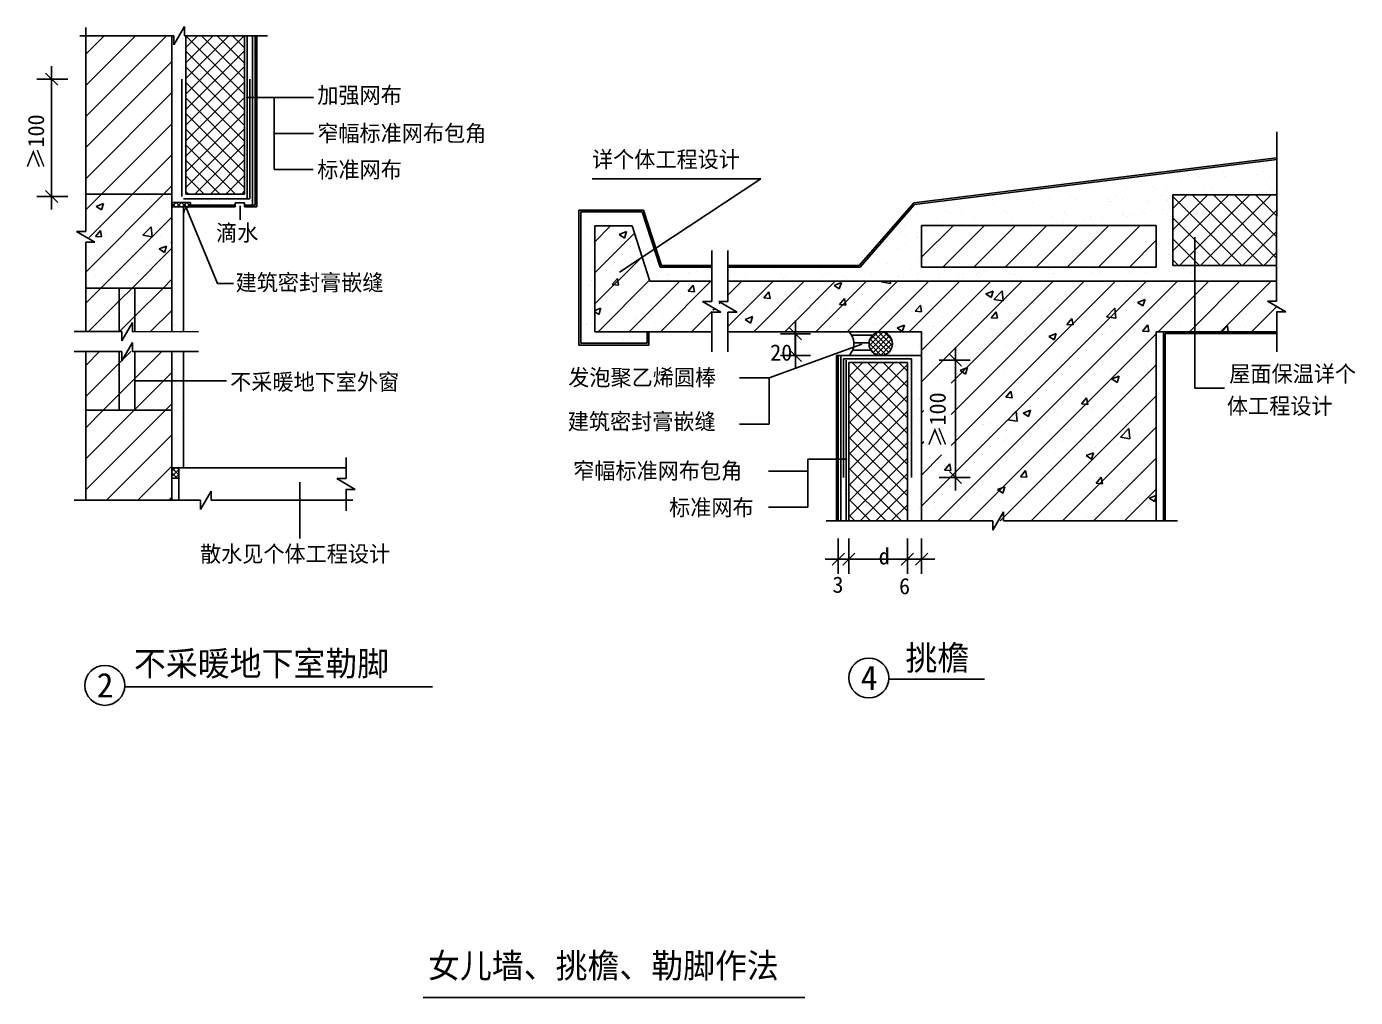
# Model space of a CAD drawing. Header units: metres. Extents: x 4200 to 26845, y 6382 to 34103.
# Drawn here: x 4200 to 26845, y 6382 to 22928 of the extents above; entities that cross this region are included whole.
import ezdxf

# ---------------------------------------------------------------- set-up
doc = ezdxf.new("R2010")
doc.units = ezdxf.units.M
doc.layers.add('DIM', color=3, linetype='Continuous')
doc.layers.add('PUB_TEXT', color=7, linetype='Continuous')

# ---------------------------------------------------------------- blocks, each defined once
blk = doc.blocks.new('_DIMX')
blk.add_line((-150, 0), (150, 0))
blk.add_lwpolyline([(-69.25, -69.25), (69.21, 69.21)])

msp = doc.modelspace()

# ---------------------------------------------------------------- linework, layer by layer
for p, q in [((5207.92, 22910.95), (5208.52, 19436)), ((6707.63, 22615.61), (6890.6, 22927.95)), ((6890.6, 22927.95), (6890.6, 22771.58)), ((6707.63, 22771.98), (5106.5, 22772.1)), ((5207.92, 22456.31), (5523.71, 22772.1)), ((5207.92, 21925.98), (6054.04, 22772.1)), ((5207.92, 21395.65), (6584.37, 22772.1)), ((6675.86, 22772.1), (6675.86, 17728.55)), ((6675.86, 22772.1), (6675.86, 17728.55)), ((6707.63, 22771.98), (6707.63, 22615.61)), ((6805.81, 22773.51), (6805.81, 22773.51)), ((6851.89, 22731.29), (6851.89, 22731.29)), ((8304.87, 22772.1), (6890.6, 22772.1)), ((6915.86, 22772.1), (6915.86, 20071.92)), ((6915.86, 22573.26), (7114.7, 22772.1)), ((6915.86, 22308.09), (7379.86, 22772.1)), ((6915.86, 22042.93), (7645.03, 22772.1)), ((6915.86, 21777.76), (7910.19, 22772.1)), ((7915.86, 21771.44), (6915.86, 22771.44)), ((7915.86, 22036.6), (7180.36, 22772.1)), ((7915.86, 22301.77), (7445.52, 22772.1)), ((7915.86, 22566.93), (7710.69, 22772.1)), ((7915.86, 22772.1), (7915.86, 20071.92)), ((7960.86, 22772.1), (7960.86, 19991.92)), ((8050.86, 22772.1), (8050.86, 19884.83)), ((8095.86, 22772.1), (8095.86, 19884.83)), ((8125.86, 22772.1), (8125.86, 19854.83)), ((6900.29, 22426.42), (6900.29, 22426.42)), ((6915.86, 21512.6), (7915.86, 22512.6)), ((7915.86, 21506.27), (6915.86, 22506.27)), ((7949.11, 22531.8), (7949.11, 22531.8)), ((8054.53, 22464.63), (8054.53, 22464.63)), ((8069.75, 22523.4), (8069.75, 22523.4)), ((5207.92, 20865.32), (6675.86, 22333.26)), ((6772.42, 22392.91), (6772.42, 22392.91)), ((6876.99, 22220.02), (6876.99, 22220.02)), ((6902.55, 22410.04), (6902.55, 22410.04)), ((6915.86, 21247.43), (7915.86, 22247.43)), ((7915.86, 21241.11), (6915.86, 22241.11)), ((4902.75, 22031.92), (4376.16, 22031.92)), ((4626.16, 20032.92), (4626.16, 22030.92)), ((6845.86, 22031.92), (6845.86, 20031.92)), ((6915.86, 20982.27), (7915.86, 21982.27)), ((7915.86, 20975.94), (6915.86, 21975.94)), ((8005.86, 22031.92), (8005.86, 19991.92)), ((5207.92, 20334.99), (6675.86, 21802.93)), ((6699.37, 21835.78), (6699.37, 21835.78)), ((6830.26, 21843.03), (6830.26, 21843.03)), ((8009.24, 21908.46), (8009.24, 21908.46)), ((6915.86, 20717.1), (7915.86, 21717.1)), ((7915.86, 20710.78), (6915.86, 21710.78)), ((7969.84, 21721.52), (9088.58, 21721.52)), ((8094.2, 21592.92), (8094.2, 21592.92)), ((8417.24, 21721.52), (8417.24, 20494.47)), ((6915.86, 20451.94), (7915.86, 21451.94)), ((7915.86, 20445.61), (6915.86, 21445.61)), ((5475.18, 20071.92), (6675.86, 21272.6)), ((6690.61, 21087.57), (6690.61, 21087.57)), ((6795.85, 21276.92), (6795.85, 21276.92)), ((6893.85, 21114.32), (6893.85, 21114.32)), ((6901.28, 21209.75), (6901.28, 21209.75)), ((6915.86, 20186.77), (7915.86, 21186.77)), ((7915.86, 20180.45), (6915.86, 21180.45)), ((7924.23, 21236.96), (7924.23, 21236.96)), ((8036.49, 21264.76), (8036.49, 21264.76)), ((8418.63, 21107.88), (9090.7, 21107.88)), ((25505.37, 21133.08), (25502.35, 18247.68)), ((6839.97, 20926.07), (6839.97, 20926.07)), ((6886.05, 20883.84), (6886.05, 20883.84)), ((7759.22, 20071.92), (6915.86, 20915.28)), ((7066.17, 20071.92), (7915.86, 20921.61)), ((8059.34, 20969.38), (8059.34, 20969.38)), ((6005.51, 20071.92), (6675.86, 20742.27)), ((7494.05, 20071.92), (6915.86, 20650.12)), ((7331.33, 20071.92), (7915.86, 20656.44)), ((7939.98, 20755.26), (7939.98, 20755.26)), ((19318.14, 19926.25), (25501.91, 20692.14)), ((19331.97, 19897.65), (25505.37, 20662.34)), ((6790.98, 20453.49), (6790.98, 20453.49)), ((7228.89, 20071.92), (6915.86, 20384.95)), ((7596.5, 20071.92), (7915.86, 20391.28)), ((8417.24, 20494.47), (9085.72, 20494.47)), ((23927.93, 20432.54), (23927.93, 20432.54)), ((24137.24, 20423.14), (24137.24, 20423.14)), ((24183.32, 20380.92), (24183.32, 20380.92)), ((24603.15, 20456.87), (24603.15, 20456.87)), ((25152.35, 20401.03), (25152.35, 20401.03)), ((25257.55, 20465.21), (25257.55, 20465.21)), ((6535.84, 20071.92), (6675.86, 20211.94)), ((6704.17, 20340.53), (6704.17, 20340.53)), ((7955.73, 20273.55), (7955.73, 20273.55)), ((16714.43, 20335.48), (13838.56, 20335.48)), ((14305.79, 18742.21), (16714.43, 20335.48)), ((21657.31, 20171.6), (21657.31, 20171.6)), ((22311.71, 20179.95), (22311.71, 20179.95)), ((22385.35, 20212.31), (22385.35, 20212.31)), ((22951.23, 20176.88), (22951.23, 20176.88)), ((23385.71, 20203.72), (23385.71, 20203.72)), ((23431.79, 20161.5), (23431.79, 20161.5)), ((23626.45, 20201.21), (23626.45, 20201.21)), ((23827.6, 20368.48), (23827.6, 20368.48)), ((24280.85, 20209.56), (24280.85, 20209.56)), ((24400.82, 20181.62), (24400.82, 20181.62)), ((24606.13, 20369.89), (24606.13, 20369.89)), ((24920.37, 20206.49), (24920.37, 20206.49)), ((25384.67, 20371.31), (25384.67, 20371.31)), ((25401.18, 20173.02), (25401.18, 20173.02)), ((4902.75, 20031.92), (4376.16, 20031.92)), ((6675.86, 20071.92), (5207.92, 20071.92)), ((5207.92, 19804.66), (5475.18, 20071.92)), ((5207.92, 18744), (6535.84, 20071.92)), ((6675.86, 20071.92), (5207.92, 20071.92)), ((5264.67, 19331.09), (6005.51, 20071.92)), ((6330.03, 19989.26), (6330.03, 19989.26)), ((6374, 20062.22), (6374, 20062.22)), ((6675.86, 19931.32), (6995.86, 19931.32)), ((6675.86, 19858.39), (6748.79, 19931.32)), ((6827.26, 19854.83), (6750.78, 19931.32)), ((6760.69, 19854.83), (6837.17, 19931.32)), ((6915.65, 19854.83), (6839.16, 19931.32)), ((6849.08, 19854.83), (6925.56, 19931.32)), ((6864.42, 19995.59), (6864.42, 19995.59)), ((6875.86, 19991.92), (8005.86, 19991.92)), ((6963.72, 20071.92), (6915.86, 20119.79)), ((6915.86, 20071.92), (7915.86, 20071.92)), ((6995.86, 19863.01), (6927.55, 19931.32)), ((6979.03, 20017.89), (6979.03, 20017.89)), ((6995.86, 19931.32), (6995.86, 19854.83)), ((7199.67, 20024.86), (7199.67, 20024.86)), ((7305.09, 19957.7), (7305.09, 19957.7)), ((7618.55, 20014.83), (7618.55, 20014.83)), ((7824.55, 19942.28), (7824.55, 19942.28)), ((7861.66, 20071.92), (7915.86, 20126.11)), ((7864.78, 19987), (7864.78, 19987)), ((7910.86, 19944.77), (7910.86, 19944.77)), ((7978.2, 20026.28), (7978.2, 20026.28)), ((8027.79, 19969.04), (8027.79, 19969.04)), ((8083.63, 19959.12), (8083.63, 19959.12)), ((20535.84, 19978.58), (20535.84, 19978.58)), ((20618.71, 20015), (20618.71, 20015)), ((20664.79, 19972.77), (20664.79, 19972.77)), ((21208.95, 20047.16), (21208.95, 20047.16)), ((21314.37, 19980), (21314.37, 19980)), ((21633.82, 19992.89), (21633.82, 19992.89)), ((21987.48, 20048.57), (21987.48, 20048.57)), ((22092.91, 19981.41), (22092.91, 19981.41)), ((22634.18, 19984.3), (22634.18, 19984.3)), ((22649.76, 19945.55), (22649.76, 19945.55)), ((22680.26, 19942.08), (22680.26, 19942.08)), ((22766.02, 20049.99), (22766.02, 20049.99)), ((22871.44, 19982.82), (22871.44, 19982.82)), ((23304.15, 19953.9), (23304.15, 19953.9)), ((23544.56, 20051.4), (23544.56, 20051.4)), ((23649.29, 19962.2), (23649.29, 19962.2)), ((23649.98, 19984.24), (23649.98, 19984.24)), ((23734.89, 18857.8), (23734.89, 20059.81)), ((25505.37, 20059.81), (23734.89, 20059.81)), ((23734.89, 19825.41), (23969.29, 20059.81)), ((23734.89, 19466.2), (24328.5, 20059.81)), ((23734.89, 19106.99), (24687.71, 20059.81)), ((24907.36, 18857.8), (23734.89, 20030.27)), ((23844.91, 18857.8), (25046.92, 20059.81)), ((25266.57, 18857.8), (24064.56, 20059.81)), ((24204.12, 18857.8), (25406.13, 20059.81)), ((25505.37, 18978.21), (24423.77, 20059.81)), ((25505.37, 19337.42), (24782.98, 20059.81)), ((25505.37, 19696.63), (25142.19, 20059.81)), ((25447.26, 20130.8), (25447.26, 20130.8)), ((25505.37, 20055.84), (25501.4, 20059.81)), ((5324.26, 19882.03), (5324.26, 19882.03)), ((5385.89, 19864.19), (5511.92, 19912.57)), ((5385.89, 19864.19), (5475.43, 19803.8)), ((5420.83, 19874.03), (5420.83, 19874.03)), ((5475.4, 19803.73), (5511.9, 19912.5)), ((6471.87, 19743.25), (6471.87, 19743.25)), ((6738.87, 19854.83), (6675.86, 19917.85)), ((6675.86, 19854.83), (7751.78, 19854.83)), ((6681.91, 19791.85), (6681.91, 19791.85)), ((6875.86, 19854.83), (6875.86, 17728.55)), ((6875.86, 19793.22), (6937.47, 19854.83)), ((6888.28, 19793.81), (6875.86, 19806.24)), ((6894.59, 19893.07), (7455.98, 18549.92)), ((6931.22, 19839.27), (6915.65, 19854.83)), ((6937.47, 19854.83), (6995.86, 19913.22)), ((6995.86, 19884.83), (7751.78, 19884.83)), ((7694.42, 19925.15), (7694.42, 19925.15)), ((7751.78, 19925.73), (7751.78, 19854.83)), ((7910.81, 19925.73), (7751.78, 19925.73)), ((7837.34, 19875.41), (7837.34, 19636.09)), ((7910.81, 19854.83), (7910.81, 19925.73)), ((7910.81, 19884.83), (8095.86, 19884.83)), ((7910.81, 19854.83), (8125.86, 19854.83)), ((14714.18, 19801.1), (13612.2, 19801.1)), ((13612.2, 17499.72), (13612.2, 19801.1)), ((14692.35, 19771.1), (13642.2, 19771.1)), ((13642.2, 17529.72), (13642.2, 19771.1)), ((13908.54, 19724.06), (13908.54, 19724.06)), ((14687.08, 19725.48), (14687.08, 19725.48)), ((14997.51, 18827.8), (14692.35, 19771.1)), ((15019.33, 18857.8), (14714.18, 19801.1)), ((18390.56, 18857.8), (19318.14, 19926.25)), ((18402.98, 18827.8), (19331.97, 19897.65)), ((19358.29, 19733.97), (19358.29, 19733.97)), ((19365.87, 19894.69), (19365.87, 19894.69)), ((19414.99, 19906.77), (19414.99, 19906.77)), ((19867.18, 19795.58), (19867.18, 19795.58)), ((19913.26, 19753.36), (19913.26, 19753.36)), ((20005.39, 19891.62), (20005.39, 19891.62)), ((20136.83, 19735.38), (20136.83, 19735.38)), ((20680.61, 19915.95), (20680.61, 19915.95)), ((20882.28, 19773.48), (20882.28, 19773.48)), ((20915.36, 19736.8), (20915.36, 19736.8)), ((21335.01, 19924.29), (21335.01, 19924.29)), ((21693.9, 19738.21), (21693.9, 19738.21)), ((21882.65, 19764.88), (21882.65, 19764.88)), ((21928.73, 19722.66), (21928.73, 19722.66)), ((21974.53, 19921.23), (21974.53, 19921.23)), ((22472.43, 19739.63), (22472.43, 19739.63)), ((22880.07, 19715.67), (22880.07, 19715.67)), ((22897.76, 19742.78), (22897.76, 19742.78)), ((23010.2, 19732.8), (23010.2, 19732.8)), ((23213.45, 19759.56), (23213.45, 19759.56)), ((23250.97, 19741.04), (23250.97, 19741.04)), ((23553.02, 19804.27), (23553.02, 19804.27)), ((23642.2, 19719.5), (23642.2, 19719.5)), ((23683.14, 19821.4), (23683.14, 19821.4)), ((24563.33, 18857.8), (25505.37, 19799.84)), ((5466.17, 18471.92), (6675.86, 19681.61)), ((6021.26, 19683.92), (6021.26, 19683.92)), ((6180.93, 19370.49), (6321.13, 19516.61)), ((6340.99, 19345.61), (6321.1, 19516.55)), ((13796.48, 19571.47), (13796.48, 19571.47)), ((13882.2, 19261.27), (14152.03, 19531.1)), ((13882.2, 17727.15), (13882.2, 19531.1)), ((14517.75, 19531.1), (13882.2, 19531.1)), ((14084.34, 19646.15), (14084.34, 19646.15)), ((14450.88, 19579.82), (14450.88, 19579.82)), ((14822.9, 18587.8), (14517.75, 19531.1)), ((19115.64, 19576.16), (19115.64, 19576.16)), ((19161.72, 19533.94), (19161.72, 19533.94)), ((19451.9, 18827.8), (19451.9, 19538.3)), ((19451.9, 19538.3), (23451.9, 19538.3)), ((19451.9, 19527.67), (19462.53, 19538.3)), ((19451.9, 18997.34), (19992.86, 19538.3)), ((19703.91, 19660.29), (19703.91, 19660.29)), ((19812.69, 18827.8), (20523.19, 19538.3)), ((20130.75, 19554.06), (20130.75, 19554.06)), ((20343.02, 18827.8), (21053.52, 19538.3)), ((20358.31, 19668.64), (20358.31, 19668.64)), ((20873.35, 18827.8), (21583.85, 19538.3)), ((20997.84, 19665.57), (20997.84, 19665.57)), ((21131.12, 19545.46), (21131.12, 19545.46)), ((21403.68, 18827.8), (22114.18, 19538.3)), ((21534.19, 19538.48), (21534.19, 19538.48)), ((21664.32, 19555.62), (21664.32, 19555.62)), ((21673.06, 19689.9), (21673.06, 19689.9)), ((21867.56, 19582.37), (21867.56, 19582.37)), ((21934.01, 18827.8), (22644.51, 19538.3)), ((22207.13, 19627.08), (22207.13, 19627.08)), ((22327.46, 19698.25), (22327.46, 19698.25)), ((22337.26, 19644.21), (22337.26, 19644.21)), ((22464.34, 18827.8), (23174.84, 19538.3)), ((22540.5, 19670.97), (22540.5, 19670.97)), ((22966.98, 19695.18), (22966.98, 19695.18)), ((23451.9, 18827.8), (23451.9, 19538.3)), ((24548.15, 18857.8), (23734.89, 19671.06)), ((5052.15, 19436), (5364.5, 19253.03)), ((5208.52, 19436), (5052.15, 19436)), ((5208.12, 19253.03), (5207.92, 17728.55)), ((5364.5, 19253.03), (5208.12, 19253.03)), ((5371.64, 19351.61), (5458.42, 19455.03)), ((5371.64, 19351.61), (5479.23, 19342.2)), ((5398.95, 19274.82), (5398.95, 19274.82)), ((5479.21, 19342.13), (5458.39, 19454.96)), ((5527.1, 19393.51), (5527.1, 19393.51)), ((6180.93, 19370.49), (6341.02, 19345.66)), ((6308.14, 19390.05), (6308.14, 19390.05)), ((6487.98, 19352.91), (6487.98, 19352.91)), ((6662.71, 19238.66), (6675.86, 19254.33)), ((6728.46, 19330.26), (6728.46, 19330.26)), ((13730.93, 19339.82), (13730.93, 19339.82)), ((13882.2, 18730.94), (14557.98, 19406.72)), ((14204.95, 19468.02), (14204.95, 19468.02)), ((14298.29, 19385.16), (14424.32, 19433.54)), ((14298.29, 19385.16), (14387.82, 19324.77)), ((14387.8, 19324.69), (14424.3, 19433.46)), ((14560.48, 19351.17), (14560.48, 19351.17)), ((14704.38, 19286.61), (14704.38, 19286.61)), ((14788.93, 19345.42), (14788.93, 19345.42)), ((19075.25, 19416.89), (19075.25, 19416.89)), ((19180.67, 19349.73), (19180.67, 19349.73)), ((19379.22, 19334.64), (19379.22, 19334.64)), ((19381.62, 19412.98), (19381.62, 19412.98)), ((22994.67, 18827.8), (23451.9, 19285.02)), ((24188.94, 18857.8), (23734.89, 19311.85)), ((24106.83, 19336.91), (24106.83, 16764.4)), ((24922.54, 18857.8), (25505.37, 19440.63)), ((5906.62, 19151.72), (5906.62, 19151.72)), ((5996.5, 18471.92), (6675.86, 19151.28)), ((5998.35, 19033.3), (5998.35, 19033.3)), ((6460.32, 19139.47), (6586.36, 19187.85)), ((6460.32, 19139.47), (6549.86, 19079.08)), ((6549.83, 19079.01), (6586.33, 19187.78)), ((6662.71, 19238.66), (6675.86, 19237.51)), ((6709.16, 19148.15), (6709.16, 19148.15)), ((6874.13, 19078.63), (6874.13, 19078.63)), ((13812.23, 19089.77), (13812.23, 19089.77)), ((13884.19, 19229.13), (13884.19, 19229.13)), ((14392.73, 19224.94), (14392.73, 19224.94)), ((14888.99, 19099.45), (14888.99, 19099.45)), ((15877.55, 19113.01), (15875.76, 18244.98)), ((16150.8, 19113.01), (16152.02, 18244.98)), ((18781.66, 19106.53), (18781.66, 19106.53)), ((18842.42, 19184.11), (18842.42, 19184.11)), ((18972.54, 19201.24), (18972.54, 19201.24)), ((19044.44, 19154.26), (19044.44, 19154.26)), ((19175.79, 19227.99), (19175.79, 19227.99)), ((23452.88, 19115.01), (23452.88, 19115.01)), ((23657.95, 19237.8), (23657.95, 19237.8)), ((23658.99, 19045.23), (23658.99, 19045.23)), ((25281.75, 18857.8), (25505.37, 19081.42)), ((5249.95, 18808.03), (5249.95, 18808.03)), ((5547.74, 18973.98), (5547.74, 18973.98)), ((6299.68, 18988.22), (6299.68, 18988.22)), ((13845.22, 18957.19), (13845.22, 18957.19)), ((13882.2, 18200.61), (14687.61, 19006.02)), ((14183.06, 18868.81), (14183.06, 18868.81)), ((14804.68, 18863.72), (14804.68, 18863.72)), ((14845.58, 18948.6), (14845.58, 18948.6)), ((14891.66, 18906.38), (14891.66, 18906.38)), ((15877.55, 18827.8), (14997.51, 18827.8)), ((15877.55, 18857.8), (15019.33, 18857.8)), ((18390.56, 18857.8), (16150.8, 18857.8)), ((18402.98, 18827.8), (16150.8, 18827.8)), ((18742.97, 18922.93), (18742.97, 18922.93)), ((18876.52, 18887.21), (18876.52, 18887.21)), ((18922.6, 18844.98), (18922.6, 18844.98)), ((19397.36, 18931.28), (19397.36, 18931.28)), ((23451.9, 18827.8), (19451.9, 18827.8)), ((20938.07, 18814.29), (20938.07, 18814.29)), ((22391.3, 18796.52), (22391.3, 18796.52)), ((22907.46, 18825.81), (22907.46, 18825.81)), ((23169.83, 18797.94), (23169.83, 18797.94)), ((23705.07, 19003.01), (23705.07, 19003.01)), ((23829.73, 18857.8), (23734.89, 18952.64)), ((25505.37, 18857.8), (23734.89, 18857.8)), ((23922.57, 18803.71), (23922.57, 18803.71)), ((23948.37, 18799.35), (23948.37, 18799.35)), ((5377.06, 18675.61), (5377.06, 18675.61)), ((6286.25, 18790.84), (6286.25, 18790.84)), ((6526.83, 18471.92), (6675.86, 18620.95)), ((6824.95, 18771.4), (6824.95, 18771.4)), ((13827.41, 18780.96), (13827.41, 18780.96)), ((13827.98, 18608.06), (13827.98, 18608.06)), ((13939.07, 17727.15), (14817.24, 18605.31)), ((14180.88, 18529.99), (14267.66, 18633.4)), ((14288.45, 18520.49), (14267.63, 18633.32)), ((14469.4, 17727.15), (15330.05, 18587.8)), ((14804.76, 18652.54), (14804.76, 18652.54)), ((15877.55, 18587.8), (14822.9, 18587.8)), ((14934.88, 18669.67), (14934.88, 18669.67)), ((14999.73, 17727.15), (15860.38, 18587.8)), ((15109.16, 18707.08), (15109.16, 18707.08)), ((15121.9, 18613.34), (15121.9, 18613.34)), ((15138.13, 18696.43), (15138.13, 18696.43)), ((15384.48, 18783.79), (15384.48, 18783.79)), ((15477.7, 18741.13), (15477.7, 18741.13)), ((15489.9, 18716.63), (15489.9, 18716.63)), ((15607.83, 18758.26), (15607.83, 18758.26)), ((15797.12, 18637.67), (15797.12, 18637.67)), ((15811.07, 18785.02), (15811.07, 18785.02)), ((25505.37, 18587.8), (16150.8, 18587.8)), ((16150.8, 18347.89), (16390.71, 18587.8)), ((16150.8, 17817.56), (16921.04, 18587.8)), ((16155.6, 18656.26), (16155.6, 18656.26)), ((16163.02, 18785.2), (16163.02, 18785.2)), ((16268.44, 18718.04), (16268.44, 18718.04)), ((16451.52, 18646.01), (16451.52, 18646.01)), ((16590.72, 17727.15), (17451.37, 18587.8)), ((16941.55, 18786.62), (16941.55, 18786.62)), ((17046.97, 18719.46), (17046.97, 18719.46)), ((17091.04, 18642.95), (17091.04, 18642.95)), ((17121.05, 17727.15), (17981.7, 18587.8)), ((17124.63, 18676.38), (17124.63, 18676.38)), ((17651.38, 17727.15), (18512.03, 18587.8)), ((17720.09, 18788.03), (17720.09, 18788.03)), ((17766.27, 18667.27), (17766.27, 18667.27)), ((17825.51, 18720.87), (17825.51, 18720.87)), ((18124.99, 18667.79), (18124.99, 18667.79)), ((18171.07, 18625.56), (18171.07, 18625.56)), ((18181.71, 17727.15), (19042.36, 18587.8)), ((18420.67, 18675.62), (18420.67, 18675.62)), ((18498.62, 18789.45), (18498.62, 18789.45)), ((18604.05, 18722.29), (18604.05, 18722.29)), ((18712.04, 17727.15), (19572.69, 18587.8)), ((18761.05, 18576.78), (18771.62, 18587.8)), ((18761.05, 18576.78), (18921.13, 18551.95)), ((18921.11, 18551.88), (18916.93, 18587.8)), ((19060.19, 18672.55), (19060.19, 18672.55)), ((19140.1, 18645.68), (19140.1, 18645.68)), ((19242.37, 17727.15), (20103.02, 18587.8)), ((19277.16, 18790.86), (19277.16, 18790.86)), ((19382.58, 18723.7), (19382.58, 18723.7)), ((19406.29, 18611.05), (19406.29, 18611.05)), ((19451.9, 17406.34), (20633.35, 18587.8)), ((19451.9, 16876.01), (21163.68, 18587.8)), ((19451.9, 14754.69), (23285, 18587.8)), ((19730.35, 14502.82), (23815.33, 18587.8)), ((19735.41, 18696.88), (19735.41, 18696.88)), ((19745.86, 18655.76), (19745.86, 18655.76)), ((19875.98, 18672.89), (19875.98, 18672.89)), ((19955.23, 16849.02), (21694.01, 18587.8)), ((19955.23, 16318.69), (22224.34, 18587.8)), ((19955.23, 15788.36), (22754.67, 18587.8)), ((20055.69, 18792.28), (20055.69, 18792.28)), ((20079.23, 18699.65), (20079.23, 18699.65)), ((20140.46, 18637.09), (20140.46, 18637.09)), ((20161.12, 18725.11), (20161.12, 18725.11)), ((20186.54, 18594.87), (20186.54, 18594.87)), ((20389.81, 18705.23), (20389.81, 18705.23)), ((20418.8, 18744.35), (20418.8, 18744.35)), ((20548.93, 18761.48), (20548.93, 18761.48)), ((20752.17, 18788.24), (20752.17, 18788.24)), ((20834.23, 18793.69), (20834.23, 18793.69)), ((20939.65, 18726.53), (20939.65, 18726.53)), ((21029.33, 18702.16), (21029.33, 18702.16)), ((21155.57, 18614.99), (21155.57, 18614.99)), ((21612.76, 18795.11), (21612.76, 18795.11)), ((21704.56, 18726.49), (21704.56, 18726.49)), ((21718.19, 18727.94), (21718.19, 18727.94)), ((22155.93, 18606.39), (22155.93, 18606.39)), ((22358.95, 18734.83), (22358.95, 18734.83)), ((22496.72, 18729.36), (22496.72, 18729.36)), ((22953.54, 18783.59), (22953.54, 18783.59)), ((22998.48, 18731.77), (22998.48, 18731.77)), ((23275.26, 18730.77), (23275.26, 18730.77)), ((23673.7, 18756.09), (23673.7, 18756.09)), ((24053.79, 18732.19), (24053.79, 18732.19)), ((24106.83, 18348.96), (24345.66, 18587.8)), ((24106.83, 17818.63), (24875.99, 18587.8)), ((24545.67, 17727.15), (25406.32, 18587.8)), ((25190.49, 18578.9), (25190.49, 18578.9)), ((6675.86, 18471.92), (5207.92, 18471.92)), ((5207.92, 18213.67), (5466.17, 18471.92)), ((6675.86, 18471.92), (5207.92, 18471.92)), ((5779.08, 17728.55), (5779.08, 18471.92)), ((5779.08, 18254.51), (5996.5, 18471.92)), ((6045.95, 17728.55), (6045.95, 18471.92)), ((6045.95, 17991.04), (6526.83, 18471.92)), ((6681.08, 18347.45), (6681.08, 18347.45)), ((6809.53, 18514.07), (6809.53, 18514.07)), ((7455.98, 18549.92), (7726.68, 18549.92)), ((13792.24, 18519.24), (13792.24, 18519.24)), ((13919.2, 18515), (13919.2, 18515)), ((14180.88, 18529.99), (14288.47, 18520.57)), ((15070.37, 18384.84), (15070.37, 18384.84)), ((15471.95, 18417.03), (15558.73, 18520.45)), ((15471.95, 18417.03), (15579.54, 18407.62)), ((15535.9, 18457.37), (15535.9, 18457.37)), ((15579.51, 18407.54), (15558.7, 18520.37)), ((16763.02, 18304.08), (16849.79, 18407.5)), ((16870.58, 18294.59), (16849.77, 18407.41)), ((17959.55, 18516.29), (18085.59, 18564.67)), ((17959.55, 18516.29), (18049.09, 18455.9)), ((17983.92, 18402.53), (17983.92, 18402.53)), ((18049.06, 18455.82), (18085.56, 18564.59)), ((18066.68, 18422.52), (18066.68, 18422.52)), ((19120.71, 18552.19), (19120.71, 18552.19)), ((19675.83, 18424.25), (19675.83, 18424.25)), ((20546.39, 18372.13), (20672.42, 18420.51)), ((20546.39, 18372.13), (20635.92, 18311.74)), ((20585.03, 18539.49), (20585.03, 18539.49)), ((20635.9, 18311.66), (20672.39, 18420.43)), ((20682.08, 18278.84), (20822.28, 18424.96)), ((20842.14, 18253.95), (20822.25, 18424.89)), ((22953.05, 18513.36), (22953.05, 18513.36)), ((23185.42, 18439.72), (23185.42, 18439.72)), ((23485.01, 17727.15), (24106.83, 18348.96)), ((23636.03, 18499.05), (23636.03, 18499.05)), ((24266.31, 18452.17), (24266.31, 18452.17)), ((5253.13, 17728.55), (5779.08, 18254.51)), ((6689.1, 18314.05), (6689.1, 18314.05)), ((13843.73, 18126.35), (13843.73, 18126.35)), ((13882.2, 18088.29), (13986.35, 18128.27)), ((13949.83, 18019.42), (13986.33, 18128.2)), ((14161.17, 18269.6), (14161.17, 18269.6)), ((14486.16, 18277.18), (14486.16, 18277.18)), ((14494.55, 18268.74), (14494.55, 18268.74)), ((15455.43, 18228.14), (15455.43, 18228.14)), ((15719.38, 18244.98), (16031.73, 18062.01)), ((15875.76, 18244.98), (15719.38, 18244.98)), ((15895.29, 18092.37), (15936.12, 18123.63)), ((15995.65, 18244.98), (16308, 18062.01)), ((16152.02, 18244.98), (15995.65, 18244.98)), ((16003.5, 18200.58), (16015.29, 18212.37)), ((16416.31, 18187.54), (16416.31, 18187.54)), ((16763.02, 18304.08), (16870.61, 18294.67)), ((16851.59, 18253.46), (16851.59, 18253.46)), ((17016.94, 18242.33), (17016.94, 18242.33)), ((17302.2, 18312.78), (17302.2, 18312.78)), ((17377.19, 18146.94), (17377.19, 18146.94)), ((17816.75, 18162.56), (17816.75, 18162.56)), ((18054.09, 18191.13), (18140.86, 18294.54)), ((18054.09, 18191.13), (18161.68, 18181.71)), ((18161.65, 18181.63), (18140.84, 18294.46)), ((18751.65, 18297.51), (18751.65, 18297.51)), ((19345.16, 18078.17), (19431.93, 18181.59)), ((19452.72, 18068.68), (19431.91, 18181.5)), ((20682.08, 18278.84), (20842.17, 18254.01)), ((20853.58, 18152.98), (20853.58, 18152.98)), ((20916.3, 18140.99), (20916.3, 18140.99)), ((21366.91, 18200.31), (21366.91, 18200.31)), ((21903.32, 18333.17), (21903.32, 18333.17)), ((22048.63, 18290.06), (22048.63, 18290.06)), ((22422.22, 18201.97), (22422.22, 18201.97)), ((22603.11, 17980.91), (22743.31, 18127.03)), ((22763.17, 17956.01), (22743.29, 18126.96)), ((23133.22, 18227.98), (23259.25, 18276.36)), ((23133.22, 18227.98), (23222.76, 18167.58)), ((23222.73, 18167.5), (23259.23, 18276.27)), ((23331.41, 18317.21), (23331.41, 18317.21)), ((25076, 17727.15), (25502.25, 18153.39)), ((25345.98, 18247.68), (25658.33, 18064.71)), ((25502.35, 18247.68), (25345.98, 18247.68)), ((5783.46, 17728.55), (6045.95, 17991.04)), ((6313.79, 17728.55), (6675.86, 18090.62)), ((13854.92, 18040.23), (13854.92, 18040.23)), ((13882.2, 18065.14), (13949.86, 18019.5)), ((13913.19, 18067.55), (13913.19, 18067.55)), ((14582.47, 17954.72), (14582.47, 17954.72)), ((14874.07, 18026.95), (14874.07, 18026.95)), ((15033.08, 18014.05), (15033.08, 18014.05)), ((15530.06, 17727.15), (15877.55, 18074.64)), ((15714.8, 18103.8), (15714.8, 18103.8)), ((15834.95, 17986.35), (15834.95, 17986.35)), ((15875.36, 18062.01), (15877.55, 17384.25)), ((16031.73, 18062.01), (15875.36, 18062.01)), ((16151.63, 18062.01), (16150.8, 17384.25)), ((16308, 18062.01), (16151.63, 18062.01)), ((16447.15, 17935.74), (16573.19, 17984.12)), ((16447.15, 17935.74), (16536.69, 17875.34)), ((16536.66, 17875.26), (16573.16, 17984.04)), ((16795.83, 17945.75), (16795.83, 17945.75)), ((16907.56, 18047.32), (16907.56, 18047.32)), ((17756.71, 17905.15), (17756.71, 17905.15)), ((18338.07, 18106.34), (18338.07, 18106.34)), ((19097.79, 17901.58), (19097.79, 17901.58)), ((19298.95, 18065.74), (19298.95, 18065.74)), ((19345.16, 18078.17), (19452.74, 18068.76)), ((19779.51, 17991.33), (19779.51, 17991.33)), ((19803.85, 17972.79), (19803.85, 17972.79)), ((20259.83, 18025.14), (20259.83, 18025.14)), ((20563.14, 17940.28), (20563.14, 17940.28)), ((20636.22, 17965.22), (20723, 18068.63)), ((20636.22, 17965.22), (20743.81, 17955.8)), ((20743.79, 17955.72), (20722.98, 18068.55)), ((21220.71, 17984.54), (21220.71, 17984.54)), ((21498.03, 18075.24), (21498.03, 18075.24)), ((21927.29, 17852.26), (22014.07, 17955.68)), ((22034.86, 17842.77), (22014.04, 17955.59)), ((22181.59, 17943.95), (22181.59, 17943.95)), ((22603.11, 17980.91), (22763.2, 17956.08)), ((23142.47, 17903.35), (23142.47, 17903.35)), ((24981.02, 18028.52), (24981.02, 18028.52)), ((25168.61, 17979.7), (25168.61, 17979.7)), ((25431.63, 18087.84), (25431.63, 18087.84)), ((25658.33, 18064.71), (25501.95, 18064.71)), ((25505.37, 18064.71), (25505.37, 17384.25)), ((5822.87, 17728.54), (5008.66, 17728.55)), ((5822.87, 17572.17), (6005.84, 17884.52)), ((5822.87, 17728.54), (5822.87, 17572.17)), ((6005.84, 17884.52), (6005.84, 17728.14)), ((7130.17, 17728.55), (6005.84, 17728.14)), ((6700.46, 17852.43), (6700.46, 17852.43)), ((6704.85, 17832.35), (6704.85, 17832.35)), ((6733.27, 17835.01), (6733.27, 17835.01)), ((13689.37, 17858.41), (13689.37, 17858.41)), ((13735.73, 17844.57), (13735.73, 17844.57)), ((13819.5, 17875.54), (13819.5, 17875.54)), ((15877.55, 17727.15), (13882.2, 17727.15)), ((14773.45, 17529.72), (14773.45, 17727.15)), ((14803.45, 17499.72), (14803.45, 17727.15)), ((14917.47, 17881.96), (14917.47, 17881.96)), ((15048.48, 17785.63), (15048.48, 17785.63)), ((19451.9, 17727.15), (16150.8, 17727.15)), ((17556.19, 17693), (17047.18, 17693)), ((17297.18, 17694), (17297.18, 17695)), ((17297.18, 17323), (17297.18, 17693)), ((18617.95, 17666.85), (18259.52, 17666.85)), ((18560.18, 17486.9), (18792.99, 17719.71)), ((18565.32, 17580.43), (18699.47, 17714.57)), ((18584.05, 17422.38), (18857.51, 17695.85)), ((18647.18, 17842.25), (18647.18, 17842.25)), ((18930.42, 17423.55), (18657.45, 17696.52)), ((18717.59, 17864.56), (18717.59, 17864.56)), ((18953.89, 17488.47), (18722.37, 17720)), ((18754.11, 17792.6), (18754.11, 17792.6)), ((18947.65, 17583.1), (18817, 17713.75)), ((19033.99, 17791.58), (19160.02, 17839.96)), ((19033.99, 17791.58), (19123.52, 17731.19)), ((19091.69, 17709.14), (19091.69, 17709.14)), ((19123.5, 17731.1), (19159.99, 17839.88)), ((19195.88, 17686.49), (19195.88, 17686.49)), ((19451.9, 14502.82), (19451.9, 17727.15)), ((19451.9, 14502.82), (19451.9, 17727.15)), ((19653.95, 17825.04), (19653.95, 17825.04)), ((19678.47, 17823.96), (19678.47, 17823.96)), ((20260.68, 14502.82), (23451.9, 17694.03)), ((20639.35, 17783.36), (20639.35, 17783.36)), ((21600.23, 17742.76), (21600.23, 17742.76)), ((21620.82, 17647.42), (21746.85, 17695.8)), ((21710.33, 17586.94), (21746.83, 17695.72)), ((21927.29, 17852.26), (22034.88, 17842.85)), ((22561.12, 17702.16), (22561.12, 17702.16)), ((22711.9, 17729.78), (22711.9, 17729.78)), ((23162.51, 17789.11), (23162.51, 17789.11)), ((23218.36, 17739.31), (23305.14, 17842.73)), ((23218.36, 17739.31), (23325.95, 17729.9)), ((23325.92, 17729.81), (23305.11, 17842.64)), ((23309.52, 17718), (23309.52, 17718)), ((25505.37, 17727.15), (23451.9, 17727.15)), ((23451.9, 14502.82), (23451.9, 17727.15)), ((23571.9, 14502.82), (23571.9, 17727.15)), ((23601.9, 14502.82), (23601.9, 17697.15)), ((23601.9, 17697.15), (25505.37, 17697.15)), ((23844.23, 17878.86), (23844.23, 17878.86)), ((24015.34, 17727.15), (24106.83, 17818.63)), ((24103.35, 17862.75), (24103.35, 17862.75)), ((24244.42, 17852.96), (24244.42, 17852.96)), ((24566.53, 17727.15), (24664.35, 17829.09)), ((24594, 17727.15), (24596.2, 17729.77)), ((24596.65, 17727.15), (24596.18, 17729.68)), ((24676.17, 17727.15), (24664.32, 17829.02)), ((24978.21, 17799.74), (24978.21, 17799.74)), ((25064.23, 17822.15), (25064.23, 17822.15)), ((5823.44, 17231.4), (6006.41, 17543.75)), ((6006.41, 17543.75), (6006.41, 17387.38)), ((13612.2, 17499.72), (14803.45, 17499.72)), ((13642.2, 17529.72), (14773.45, 17529.72)), ((13859.48, 17644.65), (13859.48, 17644.65)), ((14367.33, 17570.69), (14367.33, 17570.69)), ((14513.88, 17652.99), (14513.88, 17652.99)), ((16852.67, 16942.85), (18433.26, 17516.39)), ((18557.61, 17539.85), (18299.16, 17539.85)), ((18765.62, 17323.19), (18557.09, 17531.72)), ((18837.32, 17339.88), (18573.78, 17603.42)), ((18890.98, 17374.6), (18608.5, 17657.09)), ((18623.79, 17373.73), (18906.17, 17656.11)), ((18677.76, 17339.32), (18940.58, 17602.13)), ((18749.95, 17323.12), (18956.78, 17529.94)), ((19007.86, 17470.23), (19007.86, 17470.23)), ((19413.38, 17487.19), (19413.38, 17487.19)), ((19444.61, 17486.16), (19444.61, 17486.16)), ((20893.39, 17490.37), (20893.39, 17490.37)), ((21476.15, 17476.03), (21476.15, 17476.03)), ((21575.11, 17580.12), (21575.11, 17580.12)), ((21620.82, 17647.42), (21710.35, 17587.03)), ((22400.33, 17602.77), (22400.33, 17602.77)), ((22878.74, 17439.36), (22878.74, 17439.36)), ((5823.44, 17387.77), (5008.66, 17387.91)), ((5207.92, 17153.01), (5442.81, 17387.91)), ((5207.92, 17387.91), (5207.92, 14856.57)), ((5779.08, 16389.4), (5779.08, 17387.91)), ((5779.08, 17193.85), (5823.44, 17238.3)), ((5823.44, 17387.77), (5823.44, 17231.4)), ((5833.05, 17247.82), (5905.73, 17320.49)), ((5905.73, 17320.49), (5976.39, 17391.15)), ((7130.17, 17387.91), (6006.41, 17387.91)), ((6045.95, 16389.4), (6045.95, 17387.91)), ((6045.95, 16930.38), (6503.47, 17387.91)), ((6675.86, 17387.91), (6675.86, 14856.57)), ((6675.86, 17387.91), (6675.86, 14856.57)), ((6720.59, 17350.64), (6720.59, 17350.64)), ((6875.86, 17387.91), (6875.86, 15408.51)), ((17556.19, 17323), (17047.18, 17323)), ((17297.18, 17322), (17297.18, 17321)), ((19451.9, 17323), (18001.9, 17323)), ((18001.9, 14502.82), (18001.9, 17323)), ((18031.9, 14502.82), (18031.9, 17323)), ((18076.9, 14502.82), (18076.9, 17323)), ((19281.9, 17263), (18121.9, 17263)), ((18121.9, 15243), (18121.9, 17263)), ((18166.9, 14502.82), (18166.9, 17243)), ((18589.96, 17412.85), (18276.79, 17412.85)), ((18467.91, 17230.5), (18467.91, 17230.5)), ((18638.93, 17361.49), (18595.39, 17405.03)), ((18608.85, 17227.03), (18608.85, 17227.03)), ((18661.85, 17267.78), (18661.85, 17267.78)), ((18860.97, 17244.69), (18860.97, 17244.69)), ((18882.92, 17367.7), (18912.2, 17396.98)), ((18991.1, 17261.82), (18991.1, 17261.82)), ((19107.43, 17227.43), (19107.43, 17227.43)), ((19194.34, 17288.57), (19194.34, 17288.57)), ((19281.9, 15243), (19281.9, 17263)), ((19387.39, 17228.45), (19387.39, 17228.45)), ((19632.06, 17225.84), (19632.06, 17225.84)), ((19753.64, 17243), (20280.23, 17243)), ((20030.23, 17242), (20030.23, 15244)), ((20442.78, 17431.05), (20442.78, 17431.05)), ((20541.25, 17341.07), (20541.25, 17341.07)), ((21829, 17259.18), (21829, 17259.18)), ((5207.92, 16622.68), (5779.08, 17193.85)), ((6534.55, 16888.65), (6675.86, 17029.96)), ((6727.71, 17208.73), (6727.71, 17208.73)), ((18188.03, 17156.09), (18188.03, 17156.09)), ((19211.9, 17203), (18211.9, 17203)), ((18211.9, 14502.82), (18211.9, 17203)), ((18211.9, 16961.84), (18453.06, 17203)), ((18211.9, 16696.67), (18718.22, 17203)), ((18211.9, 16431.51), (18983.39, 17203)), ((18211.9, 16166.34), (19211.9, 17166.34)), ((19211.9, 15993.03), (18211.9, 16993.03)), ((19211.9, 16258.2), (18267.1, 17203)), ((19211.9, 16523.36), (18532.26, 17203)), ((19211.9, 16788.53), (18797.43, 17203)), ((19211.9, 17053.69), (19062.59, 17203)), ((19211.9, 14502.82), (19211.9, 17203)), ((19901.72, 17110.19), (19901.72, 17110.19)), ((20108.42, 17066.86), (20234.45, 17115.24)), ((20108.42, 17066.86), (20197.95, 17006.47)), ((20197.93, 17006.39), (20234.43, 17115.16)), ((20779.27, 17078.99), (20779.27, 17078.99)), ((20791.01, 14502.82), (23451.9, 17163.7)), ((20862.6, 17069.59), (20862.6, 17069.59)), ((21823.48, 17028.99), (21823.48, 17028.99)), ((22238.37, 17019.84), (22238.37, 17019.84)), ((22378.45, 17003.56), (22378.45, 17003.56)), ((22688.98, 17079.17), (22688.98, 17079.17)), ((22784.36, 16988.39), (22784.36, 16988.39)), ((23287.64, 17118.79), (23287.64, 17118.79)), ((23310.04, 17044.14), (23310.04, 17044.14)), ((23370.7, 17168.92), (23370.7, 17168.92)), ((5779.08, 16663.52), (6045.95, 16930.38)), ((6045.95, 16888.65), (7608.92, 16888.65)), ((6045.95, 16400.05), (6534.55, 16888.65)), ((6736.34, 16868.93), (6736.34, 16868.93)), ((6757.56, 16824.74), (6757.56, 16824.74)), ((16852.67, 16942.85), (16348.24, 16942.85)), ((16852.67, 16942.85), (16852.67, 16152)), ((18130.74, 16971.78), (18130.74, 16971.78)), ((18205.23, 16778.12), (18205.23, 16778.12)), ((18211.9, 15901.18), (19211.9, 16901.18)), ((19729.53, 16898.8), (19729.53, 16898.8)), ((20419.86, 16780.43), (20419.86, 16780.43)), ((21101.58, 16870.18), (21101.58, 16870.18)), ((21454.26, 16876.82), (21454.26, 16876.82)), ((22260.31, 16863.95), (22260.31, 16863.95)), ((22695.25, 16922.71), (22821.28, 16971.09)), ((22695.25, 16922.71), (22784.79, 16862.31)), ((22784.76, 16862.23), (22821.26, 16971)), ((24106.83, 16764.4), (24611.25, 16764.4)), ((5504.97, 16389.4), (5779.08, 16663.52)), ((6828.09, 16574.65), (6828.09, 16574.65)), ((19211.9, 15727.87), (18211.9, 16727.87)), ((18211.9, 15636.01), (19211.9, 16636.01)), ((19221.6, 16644.87), (19221.6, 16644.87)), ((19423.09, 16570.23), (19423.09, 16570.23)), ((19424.84, 16671.63), (19424.84, 16671.63)), ((19969.25, 16721.11), (19969.25, 16721.11)), ((20519.36, 16741.86), (20519.36, 16741.86)), ((20885.98, 16611.27), (20972.75, 16714.69)), ((20885.98, 16611.27), (20993.57, 16601.86)), ((20993.54, 16601.77), (20972.73, 16714.6)), ((21210.57, 16683.77), (21210.57, 16683.77)), ((21321.34, 14502.82), (23451.9, 16633.37)), ((22177.04, 16498.32), (22263.82, 16601.73)), ((22284.61, 16488.82), (22263.79, 16601.65)), ((5207.92, 16389.4), (6675.86, 16389.4)), ((5207.92, 16092.35), (5504.97, 16389.4)), ((5207.92, 15562.02), (6035.3, 16389.4)), ((5207.92, 15031.69), (6565.63, 16389.4)), ((6035.3, 16389.4), (6045.95, 16400.05)), ((6565.63, 16389.4), (6675.86, 16499.63)), ((6715.24, 16500), (6715.24, 16500)), ((6752.09, 16387.23), (6752.09, 16387.23)), ((18146.48, 16490.07), (18146.48, 16490.07)), ((19211.9, 15462.7), (18211.9, 16462.7)), ((18211.9, 15370.85), (19211.9, 16370.85)), ((19451.9, 16345.68), (19488.56, 16382.35)), ((20160.84, 16503.58), (20160.84, 16503.58)), ((20920.72, 16227.49), (21060.92, 16373.61)), ((21080.78, 16202.6), (21060.89, 16373.55)), ((21182.85, 16342.15), (21308.88, 16390.53)), ((21182.85, 16342.15), (21272.39, 16281.76)), ((21272.36, 16281.67), (21308.86, 16390.45)), ((21764.85, 16309.9), (21764.85, 16309.9)), ((22177.04, 16498.32), (22284.63, 16488.91)), ((22215.46, 16369.22), (22215.46, 16369.22)), ((22356.56, 16404.35), (22356.56, 16404.35)), ((22897.18, 16458.97), (22897.18, 16458.97)), ((23265.75, 16519.58), (23265.75, 16519.58)), ((6854.04, 16265.88), (6854.04, 16265.88)), ((16852.67, 16152), (16348.24, 16152)), ((19211.9, 15197.54), (18211.9, 16197.54)), ((18211.9, 15105.68), (19211.9, 16105.68)), ((19306.25, 16285.35), (19306.25, 16285.35)), ((19411.67, 16218.18), (19411.67, 16218.18)), ((20497.47, 16142.65), (20497.47, 16142.65)), ((20512.07, 16149.8), (20512.07, 16149.8)), ((20628.06, 16160.24), (20628.06, 16160.24)), ((20920.72, 16227.49), (21080.81, 16202.67)), ((21432.37, 16277.61), (21432.37, 16277.61)), ((21472.95, 16109.2), (21472.95, 16109.2)), ((21851.67, 14502.82), (23451.9, 16103.04)), ((22947.75, 16234.03), (22947.75, 16234.03)), ((5563.12, 14856.57), (6675.86, 15969.3)), ((6719.02, 15913.01), (6719.02, 15913.01)), ((6767.84, 15905.52), (6767.84, 15905.52)), ((18183.6, 15889.87), (18183.6, 15889.87)), ((19211.9, 14932.37), (18211.9, 15932.37)), ((19321.97, 16010.8), (19321.97, 16010.8)), ((19451.9, 15815.35), (19488.56, 15852.02)), ((20848.28, 15873.66), (20848.28, 15873.66)), ((20891.6, 15908.01), (20891.6, 15908.01)), ((21852.48, 15867.41), (21852.48, 15867.41)), ((21898.01, 16053.85), (21898.01, 16053.85)), ((22433.83, 16068.6), (22433.83, 16068.6)), ((22841.76, 15929.56), (22981.96, 16075.68)), ((22841.76, 15929.56), (23001.84, 15904.73)), ((23001.81, 15904.67), (22981.93, 16075.61)), ((23243.86, 15920.37), (23243.86, 15920.37)), ((23394.71, 16028), (23394.71, 16028)), ((18106.21, 15850.74), (18106.21, 15850.74)), ((18211.9, 14840.52), (19211.9, 15840.52)), ((19211.9, 14667.21), (18211.9, 15667.21)), ((19230.04, 15839.05), (19230.04, 15839.05)), ((19447.54, 15639.75), (19447.54, 15639.75)), ((19451.9, 15285.02), (19793.56, 15626.69)), ((21410.48, 15678.4), (21410.48, 15678.4)), ((21741.93, 15659.28), (21741.93, 15659.28)), ((22257.28, 15617.44), (22383.32, 15665.82)), ((22334.67, 15805.14), (22334.67, 15805.14)), ((22346.79, 15556.96), (22383.29, 15665.73)), ((22423.65, 15749.03), (22423.65, 15749.03)), ((22813.36, 15826.81), (22813.36, 15826.81)), ((6093.45, 14856.57), (6675.86, 15438.97)), ((6795.86, 15409.88), (6675.86, 15409.88)), ((6675.86, 15409.88), (6675.86, 15232.4)), ((6675.86, 15350.58), (6735.16, 15409.88)), ((6795.86, 15290.04), (6676.01, 15409.88)), ((6693.62, 15611.75), (6693.62, 15611.75)), ((6795.86, 15378.43), (6764.4, 15409.88)), ((6783.59, 15423.82), (6783.59, 15423.82)), ((6795.86, 15232.4), (6795.86, 15409.88)), ((6795.86, 15409.88), (6795.86, 14856.57)), ((6795.86, 15409.88), (9643.48, 15409.88)), ((9643.48, 15581.35), (9643.48, 15223.4)), ((17515.57, 14735.98), (17515.57, 15553.4)), ((18167.04, 15553.4), (17515.57, 15553.4)), ((18177.98, 15526.66), (18177.98, 15526.66)), ((18211.9, 14575.35), (19211.9, 15575.35)), ((19111.12, 14502.82), (18211.9, 15402.04)), ((19566.4, 15428.21), (19566.4, 15428.21)), ((19844.66, 15370.28), (19931.44, 15473.7)), ((19952.22, 15360.78), (19931.41, 15473.61)), ((20154.53, 15450.3), (20154.53, 15450.3)), ((20475.59, 15543.44), (20475.59, 15543.44)), ((21291.32, 15599.96), (21291.32, 15599.96)), ((22257.28, 15617.44), (22346.82, 15557.04)), ((22382, 14502.82), (23451.9, 15572.71)), ((6675.86, 15262.19), (6795.86, 15382.19)), ((6765.11, 15232.4), (6675.86, 15321.65)), ((6676.72, 15232.4), (6675.86, 15233.26)), ((6675.86, 15232.4), (6795.86, 15232.4)), ((6734.45, 15232.4), (6795.86, 15293.8)), ((9643.48, 15223.4), (9487.11, 15223.4)), ((9487.11, 15223.4), (9799.46, 15040.43)), ((17514.18, 15349.61), (16842.11, 15349.61)), ((18206.58, 15216.67), (18206.58, 15216.67)), ((18404.53, 14502.82), (19211.9, 15310.19)), ((19212.9, 15349.15), (19212.9, 15349.15)), ((19214.57, 15348.96), (19214.57, 15348.96)), ((19472.81, 15360.55), (19472.81, 15360.55)), ((19753.64, 15243), (20280.23, 15243)), ((19844.66, 15370.28), (19952.25, 15360.87)), ((20153.96, 15234.84), (20153.96, 15234.84)), ((21114.84, 15194.24), (21114.84, 15194.24)), ((21135.73, 15257.33), (21222.5, 15360.74)), ((21135.73, 15257.33), (21243.32, 15247.91)), ((21243.29, 15247.83), (21222.48, 15360.66)), ((22312.78, 15205.93), (22312.78, 15205.93)), ((22426.8, 15144.37), (22513.57, 15247.79)), ((22534.36, 15134.87), (22513.55, 15247.7)), ((23086.92, 15188.75), (23086.92, 15188.75)), ((23221.97, 15321.16), (23221.97, 15321.16)), ((7161.45, 14700.11), (7344.42, 15012.46)), ((7344.42, 15012.46), (7344.42, 14856.08)), ((8854.1, 15164.86), (8854.1, 14201.89)), ((9799.46, 15040.43), (9643.08, 15040.43)), ((9643.48, 15040.43), (9643.48, 14676.57)), ((18152.99, 15030.46), (18152.99, 15030.46)), ((18193.31, 14972.9), (18193.31, 14972.9)), ((18193.73, 15044.95), (18193.73, 15044.95)), ((18845.96, 14502.82), (18211.9, 15136.88)), ((18669.69, 14502.82), (19211.9, 15045.02)), ((20744.88, 15036.88), (20870.92, 15085.26)), ((20744.88, 15036.88), (20834.42, 14976.49)), ((20834.39, 14976.4), (20870.89, 15085.18)), ((21268.41, 14949.34), (21268.41, 14949.34)), ((21388.6, 15079.19), (21388.6, 15079.19)), ((21823.69, 14979.85), (21823.69, 14979.85)), ((21950.12, 15039.09), (21950.12, 15039.09)), ((22075.72, 15153.64), (22075.72, 15153.64)), ((22426.8, 15144.37), (22534.39, 15134.96)), ((22873.43, 15160.04), (22873.43, 15160.04)), ((22912.33, 14502.82), (23451.9, 15042.38)), ((23036.6, 15113.04), (23036.6, 15113.04)), ((7161.45, 14856.48), (5008.66, 14856.57)), ((6623.78, 14856.57), (6675.86, 14908.64)), ((7161.45, 14856.48), (7161.45, 14700.11)), ((9756.88, 14856.57), (7344.42, 14856.08)), ((17515.57, 14735.98), (16843.5, 14735.98)), ((18580.79, 14502.82), (18211.9, 14871.71)), ((18934.86, 14502.82), (19211.9, 14779.86)), ((19416.48, 14722.93), (19416.48, 14722.93)), ((19443.4, 14732.21), (19443.4, 14732.21)), ((19544.51, 14829), (19544.51, 14829)), ((19681, 14740.36), (19681, 14740.36)), ((20453.7, 14944.23), (20453.7, 14944.23)), ((20773.96, 14799.66), (20773.96, 14799.66)), ((20817.8, 14890.02), (20817.8, 14890.02)), ((23200.09, 14721.95), (23200.09, 14721.95)), ((23304.74, 14764.82), (23304.74, 14764.82)), ((23331.72, 14892.72), (23451.9, 14938.86)), ((23331.72, 14892.72), (23421.25, 14832.33)), ((23421.23, 14832.24), (23451.9, 14923.66)), ((17822.88, 14502.82), (20667.33, 14502.51)), ((18097.51, 14555.02), (18097.51, 14555.02)), ((18209.48, 14563.25), (18209.48, 14563.25)), ((18315.63, 14502.82), (18211.9, 14606.55)), ((19200.02, 14502.82), (19211.9, 14514.69)), ((19240.15, 14705.45), (19240.15, 14705.45)), ((19724.22, 14619.47), (19724.22, 14619.47)), ((20667.33, 14346.13), (20850.3, 14658.48)), ((20667.33, 14502.51), (20667.33, 14346.13)), ((20850.3, 14658.48), (20850.3, 14502.11)), ((20850.3, 14502.11), (23814.68, 14502.82)), ((22255, 14584.63), (22255, 14584.63)), ((22290.89, 14606.72), (22290.89, 14606.72)), ((23064, 14538.14), (23064, 14538.14)), ((23442.66, 14502.82), (23451.9, 14512.05)), ((20670.98, 14382.78), (20701.77, 14413.58)), ((18031.9, 14202.82), (18031.9, 13600.2)), ((18211.9, 14202.82), (18211.9, 13600.2)), ((18211.9, 14202.82), (18211.9, 13600.2)), ((19211.9, 14202.82), (19211.9, 13600.2)), ((19211.9, 14202.82), (19211.9, 13600.2)), ((19451.9, 14202.82), (19451.9, 13600.2)), ((18030.9, 13850.2), (18029.9, 13850.2)), ((18031.9, 13850.2), (18211.9, 13850.2)), ((18212.9, 13850.2), (19210.9, 13850.2)), ((18212.9, 13850.2), (18213.9, 13850.2)), ((19210.9, 13850.2), (19209.9, 13850.2)), ((19211.9, 13850.2), (19451.9, 13850.2)), ((19452.9, 13850.2), (19453.9, 13850.2)), ((18892.1, 11809.02), (20524.11, 11809.02)), ((5872.27, 11676.57), (11117.77, 11676.57)), ((10957.24, 6382.39), (17462.38, 6382.39))]:
    msp.add_line(p, q)
for centre, radius in [((18756.9, 17523), 200), ((5533.05, 11700.33), 340.05), ((18552.51, 11826.86), 340.05)]:
    msp.add_circle(centre, radius)
for centre, radius, start, end in [((7959.84, 21721.52), 7.5, 0, 180), ((7959.84, 21721.52), 7.5, 180, 0), ((8005.86, 21721.52), 7.5, 0, 180), ((8005.86, 21721.52), 7.5, 180, 0), ((8050.86, 21721.52), 7.5, 0, 180), ((8050.86, 21721.52), 7.5, 180, 0), ((6988.88, 19741.81), 113.23, 86.47, 183.53), ((18022.29, 17523.14), 277.37, 313.82, 47.35), ((18076.9, 15553.4), 7.5, 0, 180), ((18076.9, 15553.4), 7.5, 180, 0), ((18121.9, 15553.4), 7.5, 0, 180), ((18121.9, 15553.4), 7.5, 180, 0), ((18167.04, 15553.4), 7.5, 0, 180), ((18167.04, 15553.4), 7.5, 180, 0)]:
    msp.add_arc(centre, radius, start, end)

# ---------------------------------------------------------------- block references
at = {"layer": 'DIM', "xscale": 1.5, "yscale": 1.5, "zscale": 1.5, "rotation": 90}
for p in [(4626.16, 22030.92), (4626.16, 20032.92), (17301.69, 17693), (17301.69, 17323), (20030.23, 17242), (20030.23, 15244)]:
    msp.add_blockref('_DIMX', p, dxfattribs=at)
at = {"layer": 'DIM', "xscale": 1.5, "yscale": 1.5, "zscale": 1.5}
for p in [(18031.9, 13850.2), (18211.9, 13850.2), (19209.9, 13850.2), (19453.9, 13850.2)]:
    msp.add_blockref('_DIMX', p, dxfattribs=at)

# ---------------------------------------------------------------- texts
for p in [(4498.67, 20489.18), (19862.65, 15751.85)]:
    msp.add_text('≥100', height=277, rotation=90).set_placement(p)
at = {"char_height": 277, "attachment_point": 1}
for s, insert in [('\\A1;20', (16871.72, 17511.45)), ('\\A1;d', (18719.94, 14039.36)), ('\\A1;3', (17932.74, 13555.12)), ('\\A1;6', (19067.46, 13530.92))]:
    msp.add_mtext(s, dxfattribs=dict(at, insert=insert))
at = {"layer": 'PUB_TEXT'}
for s, height, p in [('加强网布', 277, (9153.63, 21621.48)), ('窄幅标准网布包角', 277, (9153.63, 20970.4)), ('详个体工程设计', 277, (13835.46, 20526.58)), ('标准网布', 277, (9153.63, 20351.1)), ('滴水', 277, (7429.72, 19275.06)), ('建筑密封膏嵌缝', 277, (7761.78, 18427.94)), ('不采暖地下室外窗', 277, (7668.87, 16734.03)), ('发泡聚乙烯圆棒', 277, (13429.94, 16809.75)), ('屋面保温详个', 277, (24695.34, 16872.31)), ('体工程设计', 277, (24654.96, 16323.73)), ('建筑密封膏嵌缝', 277, (13421.67, 16059.25)), ('窄幅标准网布包角', 277, (13514.69, 15218.51)), ('标准网布', 277, (15149.14, 14594.62)), ('散水见个体工程设计', 277, (7155, 13803.18)), ('不采暖地下室勒脚', 418, (6029.4, 11863.42)), ('挑檐', 418, (19176.91, 11959.8)), ('4', 418, (18415.41, 11621.62)), ('2', 418, (5395.95, 11495.09)), ('女儿墙、挑檐、勒脚作法', 418, (11040.94, 6714.74))]:
    msp.add_text(s, height=height, dxfattribs=at).set_placement(p)

doc.saveas('drawing.dxf')
